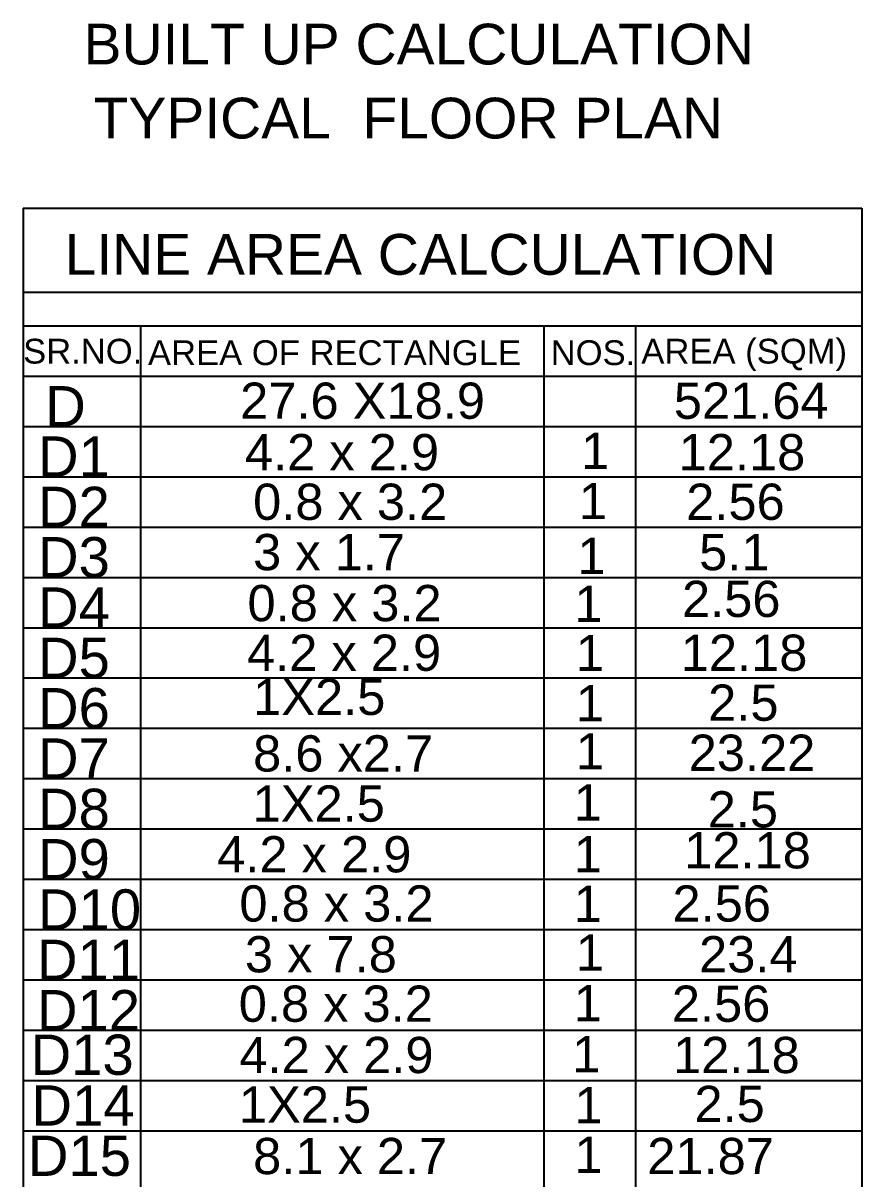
# Model space of a CAD drawing. Header units: metres. Extents: x 29392 to 32022, y 3934 to 33962.
# Drawn here: x 29463.4 to 29513.4, y 4012.6 to 4081.5 of the extents above; entities that cross this region are included whole.
import ezdxf

# ---------------------------------------------------------------- set-up
doc = ezdxf.new("R2010")
doc.units = ezdxf.units.M
doc.styles.get("Standard").update_dxf_attribs({"font": 'arial.ttf'})

msp = doc.modelspace()

# ---------------------------------------------------------------- linework, layer by layer
for p, q in [((29463.43, 4070.497), (29513.43, 4070.497)), ((29463.43, 4070.497), (29463.43, 3975.892)), ((29513.43, 4070.497), (29513.43, 3975.892)), ((29463.43, 4065.497), (29513.43, 4065.497)), ((29463.43, 4063.497), (29513.43, 4063.497)), ((29470.43, 4063.497), (29470.43, 3982.497)), ((29494.471, 4063.497), (29494.471, 3982.497)), ((29499.931, 4063.497), (29499.931, 3982.497)), ((29463.43, 4060.497), (29513.43, 4060.497)), ((29463.43, 4057.497), (29513.43, 4057.497)), ((29463.43, 4054.497), (29513.43, 4054.497)), ((29463.43, 4051.497), (29513.43, 4051.497)), ((29463.43, 4048.497), (29513.43, 4048.497)), ((29463.43, 4045.497), (29513.43, 4045.497)), ((29463.43, 4042.497), (29513.43, 4042.497)), ((29463.43, 4039.497), (29513.43, 4039.497)), ((29463.43, 4036.497), (29513.43, 4036.497)), ((29463.43, 4033.497), (29513.43, 4033.497)), ((29463.43, 4030.497), (29513.43, 4030.497)), ((29463.43, 4027.497), (29513.43, 4027.497)), ((29463.43, 4024.497), (29513.43, 4024.497)), ((29463.43, 4021.497), (29513.43, 4021.497)), ((29463.43, 4018.497), (29513.43, 4018.497)), ((29463.43, 4015.497), (29513.43, 4015.497))]:
    msp.add_line(p, q)

# ---------------------------------------------------------------- texts
for s, height, p in [('BUILT UP CALCULATION', 2.42892, (29467.031, 4079.068)), ('TYPICAL  FLOOR PLAN ', 2.42892, (29467.633, 4074.657)), ('LINE AREA CALCULATION', 2.42892, (29465.905, 4066.535)), ('SR.NO.', 1.4768, (29463.43, 4061.24)), ('AREA (SQM)', 1.4768, (29500.283, 4061.24)), ('AREA OF RECTANGLE', 1.47678, (29470.874, 4061.15)), ('NOS.', 1.4768, (29494.878, 4061.15)), ('27.6 X18.9', 2.16, (29476.366, 4057.947)), ('521.64', 2.16, (29502.22, 4057.947)), ('D', 2.4, (29464.747, 4057.497)), ('D1', 2.4, (29464.316, 4054.497)), ('4.2 x 2.9', 2.16, (29476.652, 4054.88)), ('1', 2.16, (29496.692, 4054.963)), ('12.18', 2.16, (29502.507, 4054.88)), ('D2', 2.4, (29464.316, 4051.497)), ('0.8 x 3.2', 2.16, (29477.14, 4051.923)), ('1', 2.16, (29496.559, 4051.966)), ('2.56', 2.16, (29502.958, 4051.922)), ('3 x 1.7', 2.16, (29477.14, 4048.923)), ('5.1', 2.16, (29503.727, 4048.923)), ('D3', 2.4, (29464.316, 4048.497)), ('1', 2.16, (29496.471, 4048.705)), ('2.56', 2.16, (29502.706, 4046.133)), ('D4', 2.4, (29464.316, 4045.497)), ('0.8 x 3.2', 2.16, (29476.804, 4045.882)), ('1', 2.16, (29496.294, 4045.84)), ('D5', 2.4, (29464.316, 4042.497)), ('4.2 x 2.9', 2.16, (29476.778, 4042.924)), ('1', 2.16, (29496.384, 4042.909)), ('12.18', 2.16, (29502.633, 4042.924)), ('1X2.5', 2.16, (29477.14, 4040.293)), ('1', 2.16, (29496.384, 4039.912)), ('2.5', 2.16, (29504.266, 4039.947)), ('D6', 2.4, (29464.316, 4039.497)), ('D7', 2.4, (29464.316, 4036.497)), ('8.6 x2.7', 2.16, (29477.14, 4036.923)), ('1', 2.16, (29496.384, 4037.047)), ('23.22', 2.16, (29503.105, 4036.963)), ('D8', 2.4, (29464.316, 4033.497)), ('1X2.5', 2.16, (29477.111, 4033.933)), ('1', 2.16, (29496.252, 4033.997)), ('2.5', 2.16, (29504.237, 4033.587)), ('4.2 x 2.9', 2.16, (29475.001, 4030.91)), ('1', 2.16, (29496.252, 4030.912)), ('12.18', 2.16, (29502.837, 4031.148)), ('D9', 2.4, (29464.316, 4030.497)), ('D10', 2.4, (29464.316, 4027.497)), ('0.8 x 3.2', 2.16, (29476.322, 4027.976)), ('1', 2.16, (29496.252, 4027.959)), ('2.56', 2.16, (29502.14, 4027.975)), ('D11', 2.4, (29464.252, 4024.497)), ('3 x 7.8', 2.16, (29476.652, 4024.95)), ('1', 2.16, (29496.384, 4025.051)), ('23.4', 2.16, (29503.723, 4024.95)), ('0.8 x 3.2', 2.16, (29476.284, 4022.003)), ('1', 2.16, (29496.252, 4022.033)), ('2.56', 2.16, (29502.103, 4022.002)), ('D12', 2.4, (29464.252, 4021.497)), ('D13', 2.4, (29463.875, 4018.841)), ('4.2 x 2.9', 2.16, (29476.322, 4018.945)), ('1', 2.16, (29496.164, 4018.992)), ('12.18', 2.16, (29502.176, 4018.945)), ('D14', 2.4, (29463.922, 4015.816)), ('1X2.5', 2.16, (29476.291, 4015.989)), ('1', 2.16, (29496.296, 4015.951)), ('2.5', 2.16, (29503.447, 4016.028)), ('D15', 2.4, (29463.713, 4012.817)), ('1', 2.16, (29496.296, 4012.998)), ('8.1 x 2.7', 2.16, (29477.14, 4012.923)), ('21.87', 2.16, (29500.637, 4012.923))]:
    msp.add_text(s, height=height).set_placement(p)

doc.saveas('drawing.dxf')
